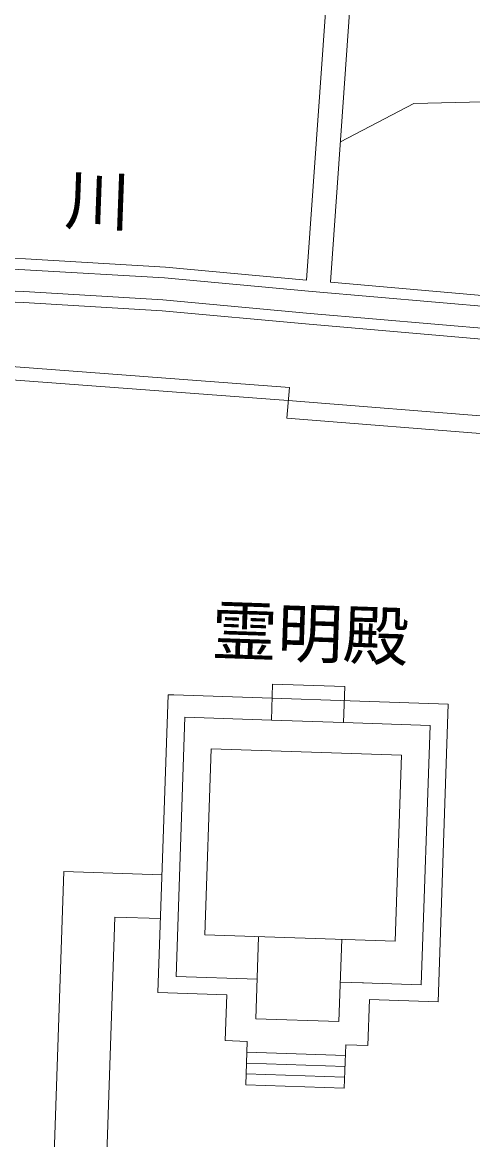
# Model space of a CAD drawing. Units: millimetres, scale not verified. Extents: x 12376 to 409389, y 16384 to 280842.
# Drawn here: x 124272 to 144832, y 183995 to 235022 of the extents above; entities that cross this region are included whole.
import ezdxf
from ezdxf.enums import TextEntityAlignment as Align

# ---------------------------------------------------------------- set-up
doc = ezdxf.new("R2010")
doc.units = ezdxf.units.MM
doc.header["$LTSCALE"] = 1000
doc.layers.add('1-1', color=3, linetype='Continuous', lineweight=13)
doc.styles.add('ＭＳ ゴシック', font='')
doc.styles.get('ＭＳ ゴシック').set_extended_font_data('MS Gothic')

msp = doc.modelspace()

# ---------------------------------------------------------------- linework, layer by layer
at = {"layer": '1-1'}
for p, q in [((137244, 223252), (138406, 239653)), ((138340, 223155), (139503, 239576)), ((142140, 231314), (176883, 232189)), ((138794, 229572), (142140, 231314)), ((124416, 224224), (112207, 224723)), ((124392, 223725), (112188, 224223)), ((130802, 223849), (124416, 224224)), ((130765, 223350), (124392, 223725)), ((137244, 223252), (130802, 223849)), ((124341, 222726), (112144, 223224)), ((137499, 222726), (130765, 223350)), ((138340, 223155), (146162, 222475)), ((124317, 222227), (112125, 222724)), ((130689, 222353), (124341, 222726)), ((146107, 221978), (137499, 222726)), ((130651, 221854), (124317, 222227)), ((137410, 221730), (130689, 222353)), ((137367, 221232), (130651, 221854)), ((145998, 220984), (137410, 221730)), ((101572, 220981), (136462, 218346)), ((145944, 220486), (137367, 221232)), ((136415, 217747), (101813, 220361)), ((136462, 218346), (136351, 216950)), ((176866, 214511), (136415, 217747)), ((176802, 213714), (136351, 216950)), ((135640, 203153), (135696, 204802)), ((138994, 204690), (135696, 204802)), ((138938, 203041), (138994, 204690)), ((130464, 190722), (130927, 204314)), ((130927, 204314), (131187, 204305)), ((143720, 203879), (131187, 204305)), ((143257, 190286), (143720, 203879)), ((131692, 203287), (131289, 191444)), ((135640, 203153), (131692, 203287)), ((135640, 203153), (138938, 203041)), ((138938, 203041), (142886, 202906)), ((142483, 191070), (142886, 202906)), ((132605, 193350), (132894, 201846)), ((141589, 201550), (132894, 201846)), ((141300, 193055), (141589, 201550)), ((125576, 178871), (126167, 196240)), ((126167, 196240), (130637, 196088)), ((127913, 176990), (128498, 194160)), ((128498, 194160), (130579, 194089)), ((141300, 193055), (132605, 193350)), ((134926, 189519), (135053, 193263)), ((138724, 189390), (138852, 193152)), ((134987, 191318), (131289, 191444)), ((138785, 191189), (139844, 191153)), ((142483, 191070), (139797, 191162)), ((133602, 190615), (130464, 190722)), ((133531, 188516), (133602, 190615)), ((140047, 188294), (140119, 190393)), ((140119, 190393), (143257, 190286)), ((138724, 189390), (134926, 189519)), ((134540, 188482), (133531, 188516)), ((134540, 188482), (134473, 186504)), ((139038, 188328), (138970, 186350)), ((139038, 188328), (140047, 188294)), ((139021, 187834), (134525, 187987)), ((139004, 187339), (134515, 187492)), ((138988, 186845), (134490, 186998)), ((138970, 186350), (134473, 186504))]:
    msp.add_line(p, q, dxfattribs=at)

# ---------------------------------------------------------------- texts
at = {"layer": '1-1', "style": 'ＭＳ ゴシック'}
for s, rotation, p in [('有\u3000栖\u3000川', 357.896, (114152, 225621)), ('霊明殿', 358.051, (132861, 205515))]:
    msp.add_text(s, height=2199, rotation=rotation, dxfattribs=at).set_placement(p, align=Align.BOTTOM_LEFT)

doc.saveas('drawing.dxf')
